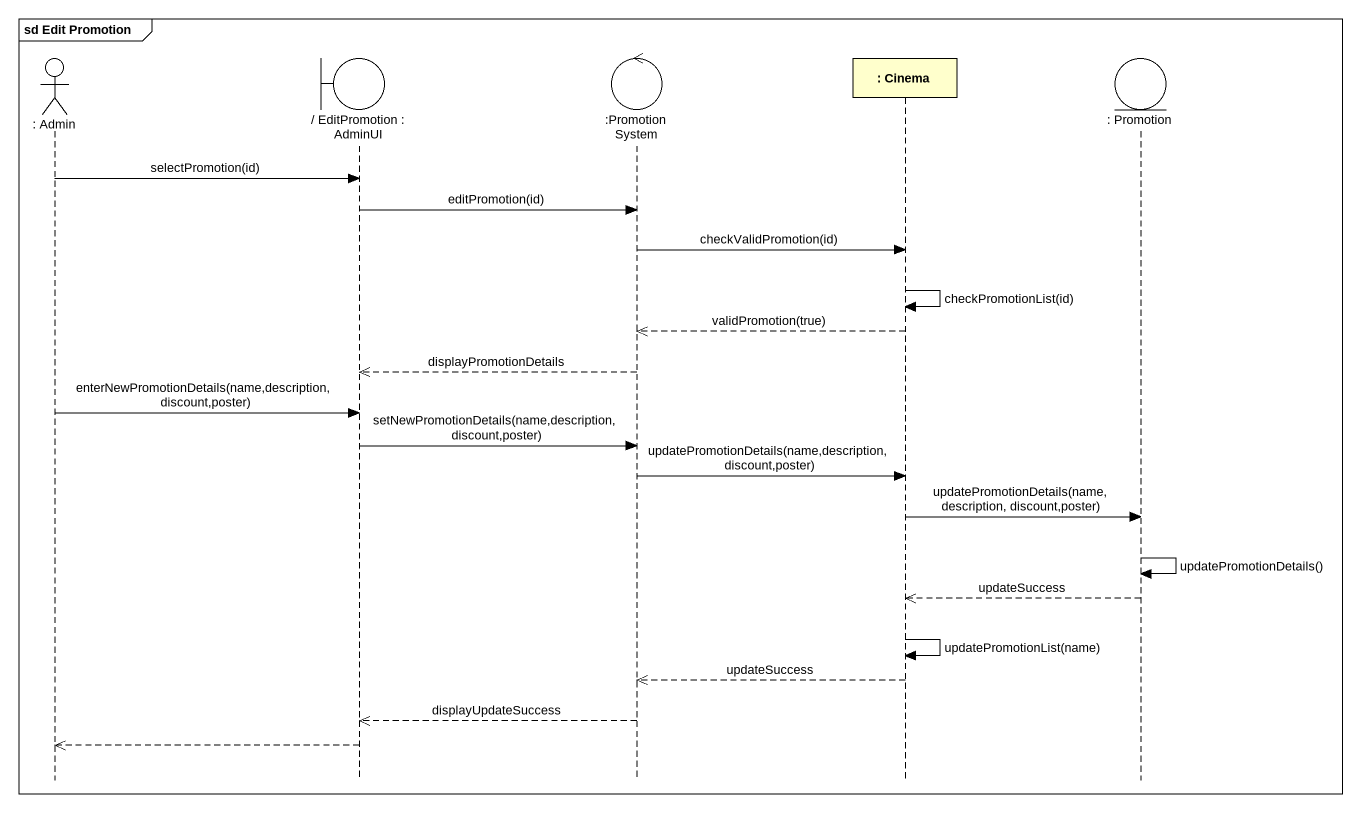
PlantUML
@startuml
mainframe sd Edit Promotion
hide footbox
actor ": Admin" as Admin
boundary "/ EditPromotion : AdminUI" as EditPromotion_AdminUI
control ":PromotionSystem" as PromotionSystem
participant ": Cinema" as Cinema
entity ": Promotion" as Promotion

Admin -> EditPromotion_AdminUI : selectPromotion(id)
EditPromotion_AdminUI -> PromotionSystem : editPromotion(id)
PromotionSystem -> Cinema : checkValidPromotion(id)
Cinema -> Cinema : checkPromotionList(id)
Cinema -->> PromotionSystem : validPromotion(true)
PromotionSystem -->> EditPromotion_AdminUI : displayPromotionDetails
Admin -> EditPromotion_AdminUI : enterNewPromotionDetails(name,description, discount,poster)
EditPromotion_AdminUI -> PromotionSystem : setNewPromotionDetails(name,description, discount,poster)
PromotionSystem -> Cinema : updatePromotionDetails(name,description, discount,poster)
Cinema -> Promotion : updatePromotionDetails(name,description, discount,poster)
Promotion -> Promotion : updatePromotionDetails()
Promotion -->> Cinema : updateSuccess
Cinema -> Cinema : updatePromotionList(name)
Cinema -->> PromotionSystem : updateSuccess
PromotionSystem -->> EditPromotion_AdminUI : displayUpdateSuccess
EditPromotion_AdminUI -->> Admin
@enduml
